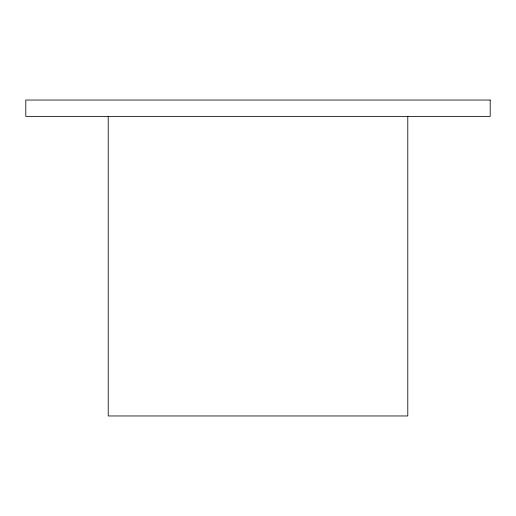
<?xml version="1.0" encoding="UTF-8"?>
<svg xmlns="http://www.w3.org/2000/svg" width="516" height="516" viewBox="0 0 516 516"><rect width="100%" height="100%" fill="white"/><g stroke="black" fill="none" stroke-linecap="round" stroke-linejoin="round"><path stroke-width="0.77" d="M407.788 116.377L407.788 415.961L108.212 415.961L108.212 116.377M490.2 100.04L25.8 100.04L25.8 116.377L490.2 116.377L490.2 100.04"/></g></svg>
